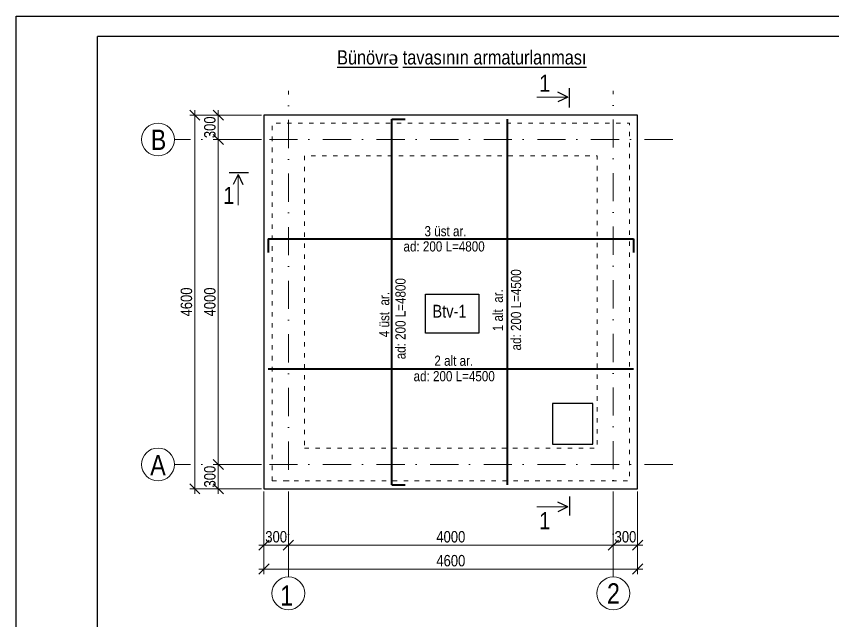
# Model space of a CAD drawing. Header units: millimetres. Extents: x 1321639 to 1366864, y -922319 to -736703.
# Drawn here: x 1326664 to 1346764, y -785808 to -770930 of the extents above; entities that cross this region are included whole.
import ezdxf

# ---------------------------------------------------------------- set-up
doc = ezdxf.new("R2010")
doc.units = ezdxf.units.MM
doc.linetypes.add('ACAD_ISO03W100', pattern=[30, 12, -18])
doc.linetypes.add('Штрихпунктирная', pattern=[26.388888, 13.888888, -6.944444, 0, -5.555556])
doc.layers.add('divarlar', color=7, linetype='Continuous')
doc.layers.add('olculer', color=7, linetype='Continuous')
doc.layers.add('oxlar_Ном._пера__1', color=7, linetype='Continuous', lineweight=15)
doc.styles.add('style6', font='ARIALN.TTF', dxfattribs={"height": 300})
doc.styles.add('yazitipi', font='ARIALN.TTF')
doc.dimstyles.new('sevda', dxfattribs={"dimscale": 100, "dimtxt": 2.8, "dimasz": 2.5, "dimexe": 1.25, "dimexo": 0.625, "dimtad": 1, "dimtxsty": 'yazitipi', "dimblk": 'OBLIQUE', "dimcen": 2.5, "dimdle": 1.25, "dimclrd": 253, "dimclre": 253, "dimclrt": 73, "dimaunit": 1, "dimadec": 3, "dimazin": 0, "dimtfac": 1, "dimtmove": 1, "dimatfit": 3, "dimfxl": 1, "dimlwd": 13, "dimlwe": 13, "dimarcsym": 0})

# ---------------------------------------------------------------- blocks, each defined once
blk = doc.blocks.new('dfvdvbvrtb')
at = {"lineweight": 25}
blk.add_line((1482917, -118590), (1523117, -118590), dxfattribs=at)
at = {"color": 1, "lineweight": 25}
blk.add_line((1482917, -146990), (1482917, -118590), dxfattribs=at)
at = {"lineweight": 25, "ltscale": 15}
blk.add_line((1522617, -119090), (1484916, -119090), dxfattribs=at)
at = {"color": 1, "lineweight": 25, "ltscale": 15}
blk.add_line((1484917, -146490), (1484917, -119089), dxfattribs=at)
blk = doc.blocks.new('_Oblique')
at = {"color": 0, "linetype": 'ByBlock', "lineweight": -2}
blk.add_line((-0.5, -0.5), (0.5, 0.5), dxfattribs=at)
blk = doc.blocks.new('*D23')
at = {"color": 253, "lineweight": 13, "transparency": 16777216}
for p, q in [((1333362, -782625), (1333362, -784075)), ((1341362, -782625), (1341362, -784075)), ((1333237, -783950), (1341487, -783950))]:
    blk.add_line(p, q, dxfattribs=at)
at = {"layer": 'Defpoints', "color": 0, "lineweight": 15, "transparency": 16777216}
for p in [(1333362, -782562), (1341362, -782562), (1341362, -783950)]:
    blk.add_point(p, dxfattribs=at)
at = {"color": 253, "lineweight": 13, "transparency": 16777216, "xscale": 250, "yscale": 250, "zscale": 250, "rotation": 180}
blk.add_blockref('_Oblique', (1333362, -783950), dxfattribs=at)
at = {"color": 253, "lineweight": 13, "transparency": 16777216, "xscale": 250, "yscale": 250, "zscale": 250}
blk.add_blockref('_Oblique', (1341362, -783950), dxfattribs=at)
at = {"color": 73, "transparency": 16777216, "insert": (1337362, -783745), "char_height": 280, "attachment_point": 5, "style": 'yazitipi'}
blk.add_mtext('{\\C256;4000}', dxfattribs=at)
blk = doc.blocks.new('*D24')
at = {"color": 253, "lineweight": 13, "transparency": 16777216}
for p, q in [((1341362, -782625), (1341362, -784075)), ((1341962, -782625), (1341962, -784075)), ((1341237, -783950), (1342087, -783950))]:
    blk.add_line(p, q, dxfattribs=at)
at = {"layer": 'Defpoints', "color": 0, "lineweight": 15, "transparency": 16777216}
for p in [(1341362, -782562), (1341962, -782562), (1341962, -783950)]:
    blk.add_point(p, dxfattribs=at)
at = {"color": 253, "lineweight": 13, "transparency": 16777216, "xscale": 250, "yscale": 250, "zscale": 250, "rotation": 180}
blk.add_blockref('_Oblique', (1341362, -783950), dxfattribs=at)
at = {"color": 253, "lineweight": 13, "transparency": 16777216, "xscale": 250, "yscale": 250, "zscale": 250}
blk.add_blockref('_Oblique', (1341962, -783950), dxfattribs=at)
at = {"color": 73, "transparency": 16777216, "insert": (1341662, -783745), "char_height": 280, "attachment_point": 5, "style": 'yazitipi'}
blk.add_mtext('{\\C256;300}', dxfattribs=at)
blk = doc.blocks.new('*D25')
at = {"color": 253, "lineweight": 13, "transparency": 16777216}
for p, q in [((1332762, -782625), (1332762, -784075)), ((1333362, -782625), (1333362, -784075)), ((1332637, -783950), (1333487, -783950))]:
    blk.add_line(p, q, dxfattribs=at)
at = {"layer": 'Defpoints', "color": 0, "lineweight": 15, "transparency": 16777216}
for p in [(1332762, -782562), (1333362, -782562), (1333362, -783950)]:
    blk.add_point(p, dxfattribs=at)
at = {"color": 253, "lineweight": 13, "transparency": 16777216, "xscale": 250, "yscale": 250, "zscale": 250, "rotation": 180}
blk.add_blockref('_Oblique', (1332762, -783950), dxfattribs=at)
at = {"color": 253, "lineweight": 13, "transparency": 16777216, "xscale": 250, "yscale": 250, "zscale": 250}
blk.add_blockref('_Oblique', (1333362, -783950), dxfattribs=at)
at = {"color": 73, "transparency": 16777216, "insert": (1333062, -783744), "char_height": 280, "attachment_point": 5, "style": 'yazitipi'}
blk.add_mtext('{\\C256;300}', dxfattribs=at)
blk = doc.blocks.new('*D26')
at = {"color": 253, "lineweight": 13, "transparency": 16777216}
for p, q in [((1332762, -783319), (1332762, -784663)), ((1341962, -783319), (1341962, -784663)), ((1342087, -784538), (1332637, -784538))]:
    blk.add_line(p, q, dxfattribs=at)
at = {"layer": 'Defpoints', "color": 0, "lineweight": 15, "transparency": 16777216}
for p in [(1332762, -783256), (1341962, -783256), (1332762, -784538)]:
    blk.add_point(p, dxfattribs=at)
at = {"color": 253, "lineweight": 13, "transparency": 16777216, "xscale": 250, "yscale": 250, "zscale": 250, "rotation": 180}
blk.add_blockref('_Oblique', (1332762, -784538), dxfattribs=at)
at = {"color": 253, "lineweight": 13, "transparency": 16777216, "xscale": 250, "yscale": 250, "zscale": 250}
blk.add_blockref('_Oblique', (1341962, -784538), dxfattribs=at)
at = {"color": 73, "transparency": 16777216, "insert": (1337362, -784333), "char_height": 280, "attachment_point": 5, "style": 'yazitipi'}
blk.add_mtext('{\\C256;4600}', dxfattribs=at)
blk = doc.blocks.new('*D27')
at = {"color": 253, "lineweight": 13, "transparency": 16777216}
for p, q in [((1331636, -773837), (1331636, -782087)), ((1332699, -773962), (1331511, -773962)), ((1332699, -781962), (1331511, -781962))]:
    blk.add_line(p, q, dxfattribs=at)
at = {"layer": 'Defpoints', "color": 0, "lineweight": 15, "transparency": 16777216}
for p in [(1332762, -773962), (1331636, -781962), (1332762, -781962)]:
    blk.add_point(p, dxfattribs=at)
at = {"color": 253, "lineweight": 13, "transparency": 16777216, "xscale": 250, "yscale": 250, "zscale": 250}
for p, rotation in [((1331636, -773962), 90), ((1331636, -781962), 270)]:
    blk.add_blockref('_Oblique', p, dxfattribs=dict(at, rotation=rotation))
at = {"color": 73, "transparency": 16777216, "insert": (1331430, -777962), "char_height": 280, "attachment_point": 5, "rotation": 90, "style": 'yazitipi'}
blk.add_mtext('{\\C256;4000}', dxfattribs=at)
blk = doc.blocks.new('*D28')
at = {"color": 253, "lineweight": 13, "transparency": 16777216}
for p, q in [((1331636, -774087), (1331636, -773237)), ((1332699, -773362), (1331511, -773362)), ((1332699, -773962), (1331511, -773962))]:
    blk.add_line(p, q, dxfattribs=at)
at = {"layer": 'Defpoints', "color": 0, "lineweight": 15, "transparency": 16777216}
for p in [(1331636, -773362), (1332762, -773362), (1332762, -773962)]:
    blk.add_point(p, dxfattribs=at)
at = {"color": 253, "lineweight": 13, "transparency": 16777216, "xscale": 250, "yscale": 250, "zscale": 250}
for p, rotation in [((1331636, -773362), 90), ((1331636, -773962), 270)]:
    blk.add_blockref('_Oblique', p, dxfattribs=dict(at, rotation=rotation))
at = {"color": 73, "transparency": 16777216, "insert": (1331430, -773662), "char_height": 280, "attachment_point": 5, "rotation": 90, "style": 'yazitipi'}
blk.add_mtext('{\\C256;300}', dxfattribs=at)
blk = doc.blocks.new('*D29')
at = {"color": 253, "lineweight": 13, "transparency": 16777216}
for p, q in [((1331636, -781837), (1331636, -782687)), ((1332699, -781962), (1331511, -781962)), ((1332699, -782562), (1331511, -782562))]:
    blk.add_line(p, q, dxfattribs=at)
at = {"layer": 'Defpoints', "color": 0, "lineweight": 15, "transparency": 16777216}
for p in [(1332762, -781962), (1331636, -782562), (1332762, -782562)]:
    blk.add_point(p, dxfattribs=at)
at = {"color": 253, "lineweight": 13, "transparency": 16777216, "xscale": 250, "yscale": 250, "zscale": 250}
for p, rotation in [((1331636, -781962), 90), ((1331636, -782562), 270)]:
    blk.add_blockref('_Oblique', p, dxfattribs=dict(at, rotation=rotation))
at = {"color": 73, "transparency": 16777216, "insert": (1331430, -782262), "char_height": 280, "attachment_point": 5, "rotation": 90, "style": 'yazitipi'}
blk.add_mtext('{\\C256;300}', dxfattribs=at)
blk = doc.blocks.new('*D30')
at = {"color": 253, "lineweight": 13, "transparency": 16777216}
for p, q in [((1331059, -773237), (1331059, -782687)), ((1332699, -773362), (1330934, -773362)), ((1332699, -782562), (1330934, -782562))]:
    blk.add_line(p, q, dxfattribs=at)
at = {"layer": 'Defpoints', "color": 0, "lineweight": 15, "transparency": 16777216}
for p in [(1332762, -773362), (1331059, -782562), (1332762, -782562)]:
    blk.add_point(p, dxfattribs=at)
at = {"color": 253, "lineweight": 13, "transparency": 16777216, "xscale": 250, "yscale": 250, "zscale": 250}
for p, rotation in [((1331059, -773362), 90), ((1331059, -782562), 270)]:
    blk.add_blockref('_Oblique', p, dxfattribs=dict(at, rotation=rotation))
at = {"color": 73, "transparency": 16777216, "insert": (1330853, -777962), "char_height": 280, "attachment_point": 5, "rotation": 90, "style": 'yazitipi'}
blk.add_mtext('{\\C256;4600}', dxfattribs=at)

msp = doc.modelspace()

# ---------------------------------------------------------------- linework, layer by layer
at = {"color": 0, "lineweight": 30, "ltscale": 80}
for p, q in [((1340240.182, -772918.234), (1339995.8, -772799.255)), ((1340283.461, -773172.31), (1340283.461, -772701.932)), ((1340240.182, -772918.234), (1339995.8, -773037.213)), ((1332378.645, -774781.197), (1331908.267, -774781.197)), ((1332124.569, -774824.476), (1332005.589, -775068.858)), ((1332124.569, -774824.476), (1332243.548, -775068.858)), ((1340240.182, -783006.231), (1339995.801, -782887.252)), ((1340283.462, -782752.154), (1340283.462, -783222.533)), ((1340240.182, -783006.231), (1339995.801, -783125.21))]:
    msp.add_line(p, q, dxfattribs=at)
at = {"color": 0, "lineweight": 20, "ltscale": 80}
for p, q in [((1339481.98, -772918.234), (1340240.182, -772918.234)), ((1332124.569, -775582.678), (1332124.569, -774824.476)), ((1339481.98, -783006.231), (1340240.182, -783006.231))]:
    msp.add_line(p, q, dxfattribs=at)
at = {"color": 1, "lineweight": 40}
for p, q in [((1335907.69, -782462.233), (1335907.69, -773462.233)), ((1335907.69, -773462.233), (1336241.637, -773462.233)), ((1338757.672, -782462.233), (1338757.672, -773462.233)), ((1332861.838, -776409.669), (1341861.838, -776409.669)), ((1332861.838, -776409.669), (1332861.838, -776743.616)), ((1341861.838, -776409.669), (1341861.838, -776743.616)), ((1332861.838, -779609.669), (1341861.838, -779609.669)), ((1335907.69, -782462.233), (1336241.637, -782462.233))]:
    msp.add_line(p, q, dxfattribs=at)
at = {"ltscale": 15}
msp.add_lwpolyline([(1336739.529, -777768.695), (1338049.988, -777768.695), (1338049.988, -778729.311), (1336739.529, -778729.311)], close=True, dxfattribs=at)
at = {"lineweight": 30}
msp.add_lwpolyline([(1340411.838, -781462.233), (1340861.838, -781462.233), (1340861.838, -780462.233), (1339861.838, -780462.233), (1339861.838, -781462.233), (1340411.838, -781462.233)], dxfattribs=at)
at = {"layer": 'divarlar', "lineweight": 30, "flags": 128}
msp.add_lwpolyline([(1332761.838, -782562.233), (1341961.838, -782562.233), (1341961.838, -773362.233), (1332761.838, -773362.233)], close=True, dxfattribs=at)
at = {"layer": 'divarlar', "linetype": 'ACAD_ISO03W100', "lineweight": 15, "ltscale": 9, "flags": 128}
for points in [[(1332961.838, -782362.233), (1341761.838, -782362.233), (1341761.838, -773562.233), (1332961.838, -773562.233)], [(1333761.838, -781562.233), (1340961.838, -781562.233), (1340961.838, -774362.233), (1333761.838, -774362.233)]]:
    msp.add_lwpolyline(points, close=True, dxfattribs=at)
at = {"layer": 'olculer', "lineweight": 15}
for centre in [(1330152.343, -773962.233), (1330152.343, -781962.233), (1333361.838, -785135.184), (1341361.838, -785135.184)]:
    msp.add_circle(centre, 404.662, dxfattribs=at)
at = {"layer": 'oxlar_Ном._пера__1', "linetype": 'Штрихпунктирная', "lineweight": 9, "ltscale": 50, "flags": 128}
for points in [[(1333361.838, -784730.521), (1333361.838, -772761.496)], [(1341361.838, -784719.438), (1341361.838, -772761.496)], [(1342826.361, -773962.233), (1330557.006, -773962.233)], [(1342826.361, -781962.233), (1330557.006, -781962.233)]]:
    msp.add_lwpolyline(points, dxfattribs=at)

# ---------------------------------------------------------------- block references
msp.add_blockref('dfvdvbvrtb', (-156253.108, -652339.944))

# ---------------------------------------------------------------- texts
at = {"ltscale": 100, "insert": (1334561.922, -771765.349), "char_height": 350, "width": 6552.79015, "attachment_point": 1, "style": 'style6'}
msp.add_mtext('{\\fArial Narrow|b0|i0|c186|p34;\\LB\\fArial Narrow|b0|i0|c238|p34;ünövr\\fTimes New Roman|b0|i0|c238|p18;ə\\fArial Narrow|b0|i0|c238|p34; tavasının armaturlanması}', dxfattribs=at)
at = {"insert": (1339807.493, -772787.751), "char_height": 420, "attachment_point": 9, "rotation": 0.0000049, "style": 'style6'}
msp.add_mtext_dynamic_manual_height_columns('1', width=700.20287, gutter_width=1500, heights=[0], dxfattribs=at)
at = {"char_height": 420, "style": 'style6'}
for insert, attachment_point in [((1331759.955, -775129.725), 1), ((1339807.494, -783136.713), 3)]:
    msp.add_mtext_dynamic_manual_height_columns('1', width=700.20287, gutter_width=1500, heights=[0], dxfattribs=dict(at, insert=insert, attachment_point=attachment_point))
at = {"color": 2, "linetype": 'ByBlock', "lineweight": 40, "char_height": 250, "width": 1671.99111, "attachment_point": 5, "style": 'style6'}
for s, insert in [('\\A1;\\pxt3;{\\C256;3 \\fArial Narrow|b0|i0|c238|p34;üst\\fArial Narrow|b0|i0|c204|p34; аr.}', (1337231.504, -776221.265)), ('\\A1;\\pxt3;{\\C256;2 \\fArial Narrow|b0|i0|c238|p34;alt\\fArial Narrow|b0|i0|c204|p34; аr.}', (1337435.014, -779410.132))]:
    msp.add_mtext(s, dxfattribs=dict(at, insert=insert))
at = {"color": 2, "linetype": 'ByBlock', "lineweight": 40, "char_height": 250, "attachment_point": 5, "style": 'style6'}
for s, insert in [('\\A1;{\\C256;аd:\\fArial Narrow|b0|i0|c238|p34; 20\\fArial Narrow|b0|i0|c204|p34;0\\fArial Narrow|b0|i0|c238|p34; L=\\fArial Narrow|b0|i0|c204|p34;4\\fArial Narrow|b0|i0|c238|p34;8\\fArial Narrow|b0|i0|c204|p34;00\\fArial Narrow|b0|i0|c238|p34;    }', (1337196.331, -776595.931)), ('\\A1;{\\C256;аd: \\fArial Narrow|b0|i0|c238|p34;20\\fArial Narrow|b0|i0|c204|p34;0\\fArial Narrow|b0|i0|c238|p34; L=45\\fArial Narrow|b0|i0|c204|p34;00\\fArial Narrow|b0|i0|c238|p34;    }', (1337444.97, -779791.21))]:
    msp.add_mtext(s, dxfattribs=dict(at, insert=insert))
at = {"color": 2, "linetype": 'ByBlock', "lineweight": 40, "char_height": 250, "attachment_point": 5, "rotation": 90, "style": 'style6'}
for s, insert in [('\\A1;{\\C256;аd: \\fArial Narrow|b0|i0|c238|p34;20\\fArial Narrow|b0|i0|c204|p34;0\\fArial Narrow|b0|i0|c238|p34; L=45\\fArial Narrow|b0|i0|c204|p34;00\\fArial Narrow|b0|i0|c238|p34;    }', (1338969.058, -778156.14)), ('\\A1;{\\C256;аd: \\fArial Narrow|b0|i0|c238|p34;20\\fArial Narrow|b0|i0|c204|p34;0\\fArial Narrow|b0|i0|c238|p34; L=\\fArial Narrow|b0|i0|c204|p34;4\\fArial Narrow|b0|i0|c238|p34;8\\fArial Narrow|b0|i0|c204|p34;00\\fArial Narrow|b0|i0|c238|p34;    }', (1336124.533, -778374.156))]:
    msp.add_mtext(s, dxfattribs=dict(at, insert=insert))
at = {"color": 2, "linetype": 'ByBlock', "lineweight": 40, "char_height": 250, "width": 1671.99111, "attachment_point": 5, "rotation": 90, "style": 'style6'}
for s, insert in [('\\A1;\\pxt3;{\\C256;4 \\fArial Narrow|b0|i0|c238|p34;üst\\fArial Narrow|b0|i0|c204|p34;  аr.}', (1335724.463, -778272.754)), ('\\A1;\\pxt3;{\\C256;1 \\fArial Narrow|b0|i0|c238|p34;al\\fArial Narrow|b0|i0|c204|p34;t  аr.}', (1338522.978, -778164.533))]:
    msp.add_mtext(s, dxfattribs=dict(at, insert=insert))
at = {"color": 0, "insert": (1336908.37, -778032.188), "char_height": 314.394154, "width": 7535.58766, "attachment_point": 1, "style": 'style6'}
msp.add_mtext('{\\fArial Narrow|b0|i0|c238|p34;B}t{\\fArial Narrow|b0|i0|c238|p34;v}-{\\fArial Narrow|b0|i0|c238|p34;1}', dxfattribs=at)
at = {"layer": 'olculer', "char_height": 500, "attachment_point": 7, "style": 'style6'}
for s, insert in [('\\pxqc;B', (1329638.22, -774219.803)), ('\\pxqc;A', (1329624.386, -782229.018)), ('\\pxqc;2', (1340839.261, -785388.151)), ('\\pxqc;1', (1332792.378, -785438.83))]:
    msp.add_mtext_dynamic_manual_height_columns(s, width=1053.90611, gutter_width=12.5, heights=[0], dxfattribs=dict(at, insert=insert))

# ---------------------------------------------------------------- dimensions: what is measured, and where the dimension line sits
for base, p1, p2, picture, middle in [((1331058.563, -782562.233), (1332761.838, -773362.233), (1332761.838, -782562.233), '*D30', (1331058.563, -777962.233)), ((1331635.945, -773362.233), (1332761.838, -773962.233), (1332761.838, -773362.233), '*D28', (1331635.945, -773662.233)), ((1331635.945, -782562.233), (1332761.838, -781962.233), (1332761.838, -782562.233), '*D29', (1331635.945, -782262.233))]:
    dim = msp.add_linear_dim(base=base, p1=p1, p2=p2, angle=90, text='{\\C256;<>}', dimstyle='sevda', override={"dimlfac": 0.5})
    dim.commit()
    dim.dimension.update_dxf_attribs({"geometry": picture, "text_midpoint": middle, "dimtype": 160})
dim = msp.add_linear_dim(base=(1331635.945, -781962.233), p1=(1332761.838, -773962.233), p2=(1332761.838, -781962.233), angle=90, text='{\\C256;<>}', dimstyle='sevda', override={"dimlfac": 0.5})
dim.commit()
dim.dimension.update_dxf_attribs({"geometry": '*D27', "text_midpoint": (1331430.485, -777962.233)})
for base, p1, p2, picture, middle in [((1333361.838, -783949.914), (1332761.838, -782562.233), (1333361.838, -782562.233), '*D25', (1333061.838, -783949.914)), ((1341961.838, -783950.203), (1341361.838, -782562.233), (1341961.838, -782562.233), '*D24', (1341661.838, -783950.203))]:
    dim = msp.add_linear_dim(base=base, p1=p1, p2=p2, text='{\\C256;<>}', dimstyle='sevda', override={"dimlfac": 0.5})
    dim.commit()
    dim.dimension.update_dxf_attribs({"geometry": picture, "text_midpoint": middle, "dimtype": 160})
for base, p1, p2, picture, middle in [((1341361.838, -783950.203), (1333361.838, -782562.233), (1341361.838, -782562.233), '*D23', (1337361.838, -783744.743)), ((1332761.838, -784538.22), (1341961.838, -783256.074), (1332761.838, -783256.074), '*D26', (1337361.838, -784332.76))]:
    dim = msp.add_linear_dim(base=base, p1=p1, p2=p2, text='{\\C256;<>}', dimstyle='sevda', override={"dimlfac": 0.5})
    dim.commit()
    dim.dimension.update_dxf_attribs({"geometry": picture, "text_midpoint": middle})

doc.saveas('drawing.dxf')
